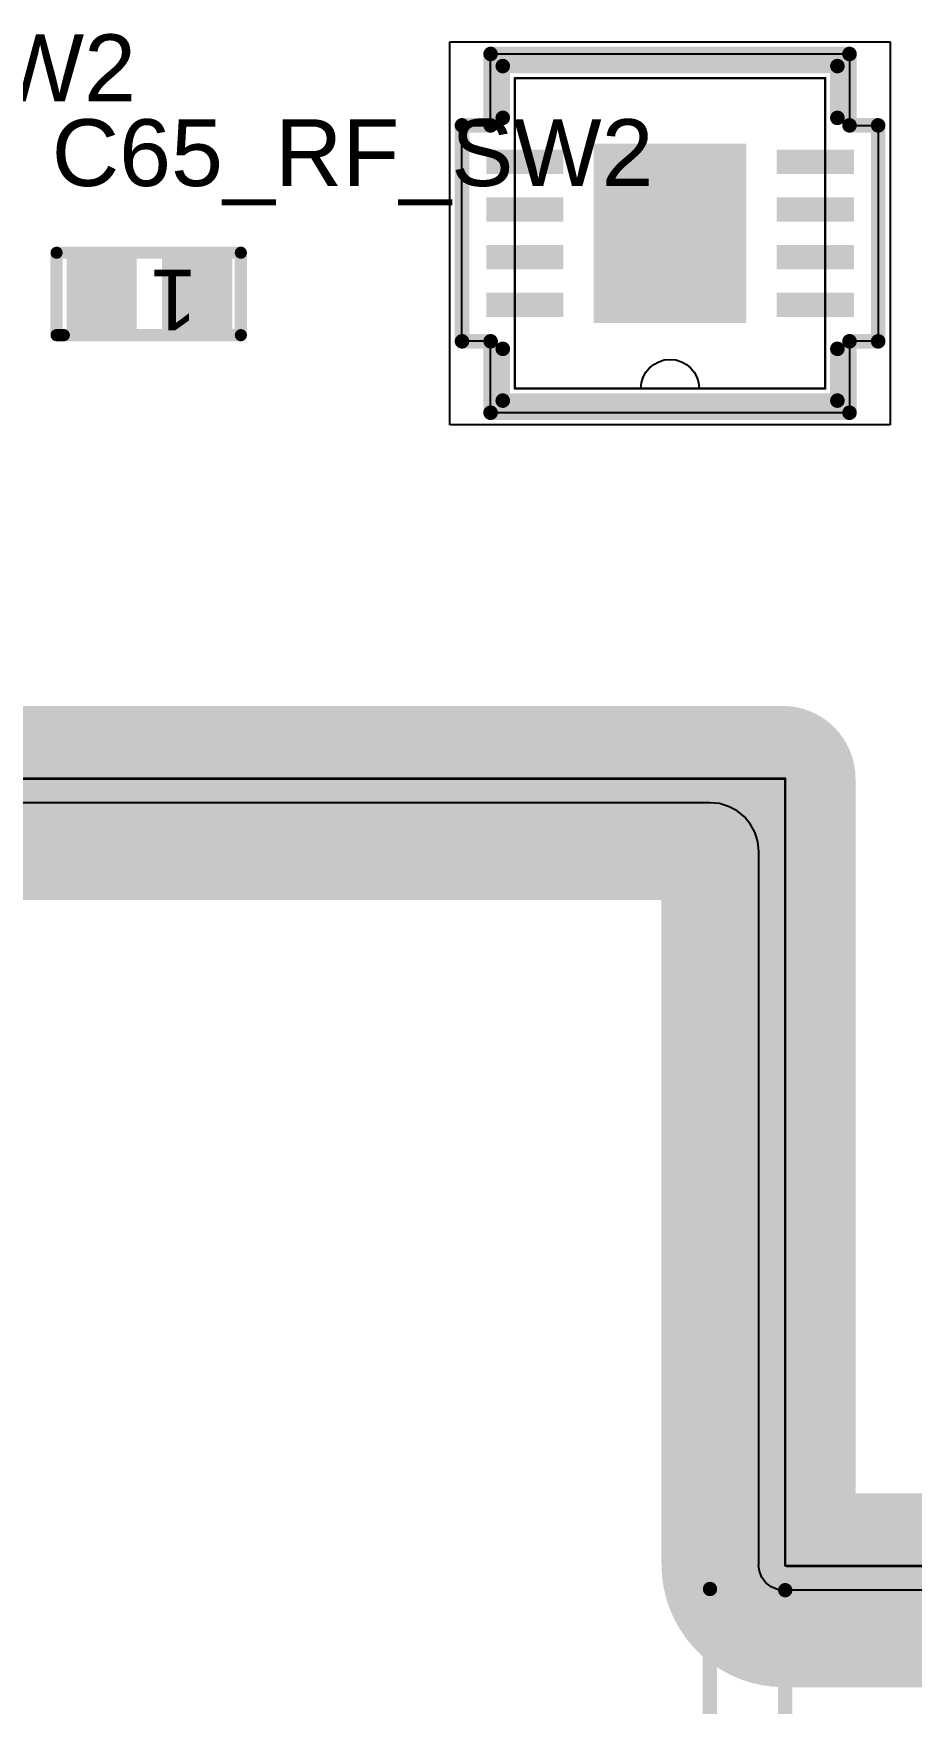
# Model space of a CAD drawing. Header units: inches. Extents: x -1.3 to 11.9, y -6.8 to 4.2.
# Drawn here: x 1.002 to 1.365, y -0.097 to 0.592 of the extents above; entities that cross this region are included whole.
import ezdxf

# ---------------------------------------------------------------- set-up
doc = ezdxf.new("R2010")
doc.units = ezdxf.units.IN
doc.header["$MEASUREMENT"] = 0
for name, color, linetype in [('02_GND1', 76, 'Continuous'), ('04_GND2', 16, 'Continuous'), ('06_GND3', 216, 'Continuous'), ('08_GND4', 136, 'Continuous'), ('09_PWR1', 136, 'Continuous'), ('10_PWR2', 136, 'Continuous'), ('11_GND5', 136, 'Continuous'), ('13_GND6', 136, 'Continuous'), ('15_GND7', 136, 'Continuous'), ('AB', 56, 'Continuous'), ('ASSY_DWG_INFO', 56, 'Continuous'), ('Board', 76, 'Continuous'), ('FAB', 56, 'Continuous'), ('FAB_DWG_INFO', 1, 'Continuous'), ('Keep-Out Layer', 6, 'Continuous'), ('Mechanical 13', 56, 'Continuous'), ('POT_INFO', 56, 'Continuous'), ('TOP', 1, 'Continuous'), ('Top Overlay', 2, 'Continuous'), ('Top Paste', 8, 'Continuous'), ('Top Solder', 216, 'Continuous')]:
    doc.layers.add(name, color=color, linetype=linetype)
doc.styles.add('Arial', font='', dxfattribs={"height": 0.2})
doc.styles.get('Arial').set_extended_font_data('Arial')

# ---------------------------------------------------------------- blocks, each defined once
blk = doc.blocks.new('C0402_179')
at = {"layer": 'TOP'}
for points in [[(-0.031, -0.0125), (-0.031, 0.0125), (-0.006, 0.0125), (-0.006, -0.0125)], [(0.0084, -0.0125), (0.0084, 0.0125), (0.0334, 0.0125), (0.0334, -0.0125)]]:
    blk.add_hatch(color=1, dxfattribs=at).paths.add_polyline_path(points)
at = {"layer": 'Top Paste'}
for points in [[(-0.031, -0.0125), (-0.031, 0.0125), (-0.006, 0.0125), (-0.006, -0.0125)], [(0.0084, -0.0125), (0.0084, 0.0125), (0.0334, 0.0125), (0.0334, -0.0125)]]:
    blk.add_hatch(color=8, dxfattribs=at).paths.add_polyline_path(points)
at = {"layer": 'Top Solder'}
for points in [[(-0.033, -0.0145), (-0.033, 0.0145), (-0.004, 0.0145), (-0.004, -0.0145)], [(0.0064, -0.0145), (0.0064, 0.0145), (0.0354, 0.0145), (0.0354, -0.0145)]]:
    blk.add_hatch(color=216, dxfattribs=at).paths.add_polyline_path(points)
at = {"layer": 'ASSY_DWG_INFO'}
for points in [[(-0.0365, 0.017, 0.005, 0.005, 0), (-0.0365, -0.017, 0.005, 0.005, 0)], [(0.0395, 0.017, 0.005, 0.005, 0), (-0.0365, 0.017, 0.005, 0.005, 0)], [(0.0395, 0.017, 0.005, 0.005, 0), (0.0395, -0.017, 0.005, 0.005, 0)], [(0.0395, -0.017, 0.005, 0.005, 0), (-0.0365, -0.017, 0.005, 0.005, 0)]]:
    blk.add_lwpolyline(points, format="xyseb", dxfattribs=at)
for points in [[(-0.03775, 0.017, 0.0025, 0.0025, 1), (-0.03525, 0.017, 0.0025, 0.0025, 1)], [(-0.03775, 0.017, 0.0025, 0.0025, 1), (-0.03525, 0.017, 0.0025, 0.0025, 1)], [(0.03825, 0.017, 0.0025, 0.0025, 1), (0.04075, 0.017, 0.0025, 0.0025, 1)], [(0.03825, 0.017, 0.0025, 0.0025, 1), (0.04075, 0.017, 0.0025, 0.0025, 1)], [(-0.03775, -0.017, 0.0025, 0.0025, 1), (-0.03525, -0.017, 0.0025, 0.0025, 1)], [(-0.03775, -0.017, 0.0025, 0.0025, 1), (-0.03525, -0.017, 0.0025, 0.0025, 1)], [(0.03825, -0.017, 0.0025, 0.0025, 1), (0.04075, -0.017, 0.0025, 0.0025, 1)], [(0.03825, -0.017, 0.0025, 0.0025, 1), (0.04075, -0.017, 0.0025, 0.0025, 1)]]:
    blk.add_lwpolyline(points, format="xyseb", close=True, dxfattribs=at)
at = {"layer": 'Top Overlay'}
for points in [[(0.0365, 0.017, 0.005, 0.005, 0), (-0.0365, 0.017, 0.005, 0.005, 0)], [(-0.0365, 0.017, 0.005, 0.005, 0), (-0.0365, -0.017, 0.005, 0.005, 0)], [(0.0395, 0.017, 0.005, 0.005, 0), (0.0365, 0.017, 0.005, 0.005, 0)], [(0.0395, 0.017, 0.005, 0.005, 0), (0.0395, -0.017, 0.005, 0.005, 0)], [(0.0395, -0.017, 0.005, 0.005, 0), (-0.0365, -0.017, 0.005, 0.005, 0)]]:
    blk.add_lwpolyline(points, format="xyseb", dxfattribs=at)
for points in [[(-0.03775, 0.017, 0.0025, 0.0025, 1), (-0.03525, 0.017, 0.0025, 0.0025, 1)], [(-0.03775, 0.017, 0.0025, 0.0025, 1), (-0.03525, 0.017, 0.0025, 0.0025, 1)], [(0.03525, 0.017, 0.0025, 0.0025, 1), (0.03775, 0.017, 0.0025, 0.0025, 1)], [(0.03525, 0.017, 0.0025, 0.0025, 1), (0.03775, 0.017, 0.0025, 0.0025, 1)], [(0.03825, 0.017, 0.0025, 0.0025, 1), (0.04075, 0.017, 0.0025, 0.0025, 1)], [(0.03825, 0.017, 0.0025, 0.0025, 1), (0.04075, 0.017, 0.0025, 0.0025, 1)], [(-0.03775, -0.017, 0.0025, 0.0025, 1), (-0.03525, -0.017, 0.0025, 0.0025, 1)], [(-0.03775, -0.017, 0.0025, 0.0025, 1), (-0.03525, -0.017, 0.0025, 0.0025, 1)], [(0.03825, -0.017, 0.0025, 0.0025, 1), (0.04075, -0.017, 0.0025, 0.0025, 1)], [(0.03825, -0.017, 0.0025, 0.0025, 1), (0.04075, -0.017, 0.0025, 0.0025, 1)]]:
    blk.add_lwpolyline(points, format="xyseb", close=True, dxfattribs=at)
at = {"layer": 'FAB', "style": 'Arial'}
blk.add_text('1', height=0.025, dxfattribs=at).set_placement((-0.0185, -0.01))
blk = doc.blocks.new('CP_8_2_ADI_317')
at = {"layer": 'TOP'}
for points in [[(-0.07581, 0.03454), (-0.044, 0.03454), (-0.044, 0.02451), (-0.07581, 0.02451)], [(-0.0315, 0.037), (0.0315, 0.037), (0.0315, -0.037), (-0.0315, -0.037)], [(0.044, 0.03454), (0.07581, 0.03454), (0.07581, 0.02451), (0.044, 0.02451)], [(-0.07581, 0.01486), (-0.044, 0.01486), (-0.044, 0.00483), (-0.07581, 0.00483)], [(0.044, 0.01486), (0.07581, 0.01486), (0.07581, 0.00483), (0.044, 0.00483)], [(-0.07581, -0.00483), (-0.044, -0.00483), (-0.044, -0.01486), (-0.07581, -0.01486)], [(0.044, -0.00483), (0.07581, -0.00483), (0.07581, -0.01486), (0.044, -0.01486)], [(-0.07581, -0.02451), (-0.044, -0.02451), (-0.044, -0.03454), (-0.07581, -0.03454)], [(0.044, -0.02451), (0.07581, -0.02451), (0.07581, -0.03454), (0.044, -0.03454)]]:
    blk.add_hatch(color=1, dxfattribs=at).paths.add_polyline_path(points)
at = {"layer": 'Top Paste'}
for points in [[(-0.07581, 0.03454), (-0.044, 0.03454), (-0.044, 0.02451), (-0.07581, 0.02451)], [(-0.0315, 0.037), (0.0315, 0.037), (0.0315, -0.037), (-0.0315, -0.037)], [(0.044, 0.03454), (0.07581, 0.03454), (0.07581, 0.02451), (0.044, 0.02451)], [(-0.07581, 0.01486), (-0.044, 0.01486), (-0.044, 0.00483), (-0.07581, 0.00483)], [(0.044, 0.01486), (0.07581, 0.01486), (0.07581, 0.00483), (0.044, 0.00483)], [(-0.07581, -0.00483), (-0.044, -0.00483), (-0.044, -0.01486), (-0.07581, -0.01486)], [(0.044, -0.00483), (0.07581, -0.00483), (0.07581, -0.01486), (0.044, -0.01486)], [(-0.07581, -0.02451), (-0.044, -0.02451), (-0.044, -0.03454), (-0.07581, -0.03454)], [(0.044, -0.02451), (0.07581, -0.02451), (0.07581, -0.03454), (0.044, -0.03454)]]:
    blk.add_hatch(color=8, dxfattribs=at).paths.add_polyline_path(points)
at = {"layer": 'Top Solder'}
for points in [[(-0.07581, 0.03454), (-0.044, 0.03454), (-0.044, 0.02451), (-0.07581, 0.02451)], [(-0.0315, 0.037), (0.0315, 0.037), (0.0315, -0.037), (-0.0315, -0.037)], [(0.044, 0.03454), (0.07581, 0.03454), (0.07581, 0.02451), (0.044, 0.02451)], [(-0.07581, 0.01486), (-0.044, 0.01486), (-0.044, 0.00483), (-0.07581, 0.00483)], [(0.044, 0.01486), (0.07581, 0.01486), (0.07581, 0.00483), (0.044, 0.00483)], [(-0.07581, -0.00483), (-0.044, -0.00483), (-0.044, -0.01486), (-0.07581, -0.01486)], [(0.044, -0.00483), (0.07581, -0.00483), (0.07581, -0.01486), (0.044, -0.01486)], [(-0.07581, -0.02451), (-0.044, -0.02451), (-0.044, -0.03454), (-0.07581, -0.03454)], [(0.044, -0.02451), (0.07581, -0.02451), (0.07581, -0.03454), (0.044, -0.03454)]]:
    blk.add_hatch(color=216, dxfattribs=at).paths.add_polyline_path(points)
at = {"layer": 'AB'}
for p, q in [((-0.09081, -0.079), (-0.09081, 0.079)), ((-0.09081, 0.079), (0.09081, 0.079)), ((0.09081, 0.079), (0.09081, -0.079)), ((0.09081, -0.079), (-0.09081, -0.079))]:
    blk.add_line(p, q, dxfattribs=at)
at = {"layer": 'Mechanical 13'}
for points, format in [([(0.064, 0.064, 0.001, 0.001, 0), (-0.064, 0.064, 0.001, 0.001, 0)], "xyseb"), ([(-0.064, 0.064, 0.001, 0.001, 0), (-0.064, -0.064, 0.001, 0.001, 0)], "xyseb"), ([(0.012, 0.064, -1), (-0.012, 0.064)], "xyb"), ([(0.064, 0.064, 0.001, 0.001, 0), (0.064, -0.064, 0.001, 0.001, 0)], "xyseb"), ([(0.064, -0.064, 0.001, 0.001, 0), (-0.064, -0.064, 0.001, 0.001, 0)], "xyseb")]:
    blk.add_lwpolyline(points, format=format, dxfattribs=at)
for points, format in [([(-0.06425, 0.064, 0.0005, 0.0005, 1), (-0.06375, 0.064, 0.0005, 0.0005, 1)], "xyseb"), ([(-0.06425, 0.064, 0.0005, 0.0005, 1), (-0.06375, 0.064, 0.0005, 0.0005, 1)], "xyseb"), ([(-0.012, 0.064, 1), (-0.012, 0.064, 1)], "xyb"), ([(0.012, 0.064, 1), (0.012, 0.064, 1)], "xyb"), ([(0.06375, 0.064, 0.0005, 0.0005, 1), (0.06425, 0.064, 0.0005, 0.0005, 1)], "xyseb"), ([(0.06375, 0.064, 0.0005, 0.0005, 1), (0.06425, 0.064, 0.0005, 0.0005, 1)], "xyseb"), ([(-0.06425, -0.064, 0.0005, 0.0005, 1), (-0.06375, -0.064, 0.0005, 0.0005, 1)], "xyseb"), ([(-0.06425, -0.064, 0.0005, 0.0005, 1), (-0.06375, -0.064, 0.0005, 0.0005, 1)], "xyseb"), ([(0.06375, -0.064, 0.0005, 0.0005, 1), (0.06425, -0.064, 0.0005, 0.0005, 1)], "xyseb"), ([(0.06375, -0.064, 0.0005, 0.0005, 1), (0.06425, -0.064, 0.0005, 0.0005, 1)], "xyseb")]:
    blk.add_lwpolyline(points, format=format, close=True, dxfattribs=at)
at = {"layer": 'POT_INFO'}
for p, q in [((-0.074, 0.04454), (-0.074, 0.074)), ((-0.074, 0.074), (0.074, 0.074)), ((0.074, 0.074), (0.074, 0.04454)), ((-0.08581, -0.04454), (-0.08581, 0.04454)), ((-0.08581, 0.04454), (-0.074, 0.04454)), ((0.074, 0.04454), (0.08581, 0.04454)), ((0.08581, 0.04454), (0.08581, -0.04454)), ((-0.074, -0.04454), (-0.08581, -0.04454)), ((-0.074, -0.074), (-0.074, -0.04454)), ((0.08581, -0.04454), (0.074, -0.04454)), ((0.074, -0.04454), (0.074, -0.074)), ((0.074, -0.074), (-0.074, -0.074))]:
    blk.add_line(p, q, dxfattribs=at)
for points in [[(-0.074, 0.074, 0.006, 0.006, 0), (-0.074, 0.04454, 0.006, 0.006, 0)], [(0.074, 0.074, 0.006, 0.006, 0), (-0.074, 0.074, 0.006, 0.006, 0)], [(0.074, 0.074, 0.006, 0.006, 0), (0.074, 0.04454, 0.006, 0.006, 0)], [(-0.08581, 0.04454, 0.006, 0.006, 0), (-0.08581, -0.04454, 0.006, 0.006, 0)], [(-0.074, 0.04454, 0.006, 0.006, 0), (-0.08581, 0.04454, 0.006, 0.006, 0)], [(0.08581, 0.04454, 0.006, 0.006, 0), (0.074, 0.04454, 0.006, 0.006, 0)], [(0.08581, 0.04454, 0.006, 0.006, 0), (0.08581, -0.04454, 0.006, 0.006, 0)], [(-0.074, -0.04454, 0.006, 0.006, 0), (-0.08581, -0.04454, 0.006, 0.006, 0)], [(-0.074, -0.04454, 0.006, 0.006, 0), (-0.074, -0.074, 0.006, 0.006, 0)], [(0.08581, -0.04454, 0.006, 0.006, 0), (0.074, -0.04454, 0.006, 0.006, 0)], [(0.074, -0.04454, 0.006, 0.006, 0), (0.074, -0.074, 0.006, 0.006, 0)], [(0.074, -0.074, 0.006, 0.006, 0), (-0.074, -0.074, 0.006, 0.006, 0)]]:
    blk.add_lwpolyline(points, format="xyseb", dxfattribs=at)
for points in [[(-0.0755, 0.074, 0.003, 0.003, 1), (-0.0725, 0.074, 0.003, 0.003, 1)], [(-0.0755, 0.074, 0.003, 0.003, 1), (-0.0725, 0.074, 0.003, 0.003, 1)], [(0.0725, 0.074, 0.003, 0.003, 1), (0.0755, 0.074, 0.003, 0.003, 1)], [(0.0725, 0.074, 0.003, 0.003, 1), (0.0755, 0.074, 0.003, 0.003, 1)], [(-0.08731, 0.04454, 0.003, 0.003, 1), (-0.08431, 0.04454, 0.003, 0.003, 1)], [(-0.08731, 0.04454, 0.003, 0.003, 1), (-0.08431, 0.04454, 0.003, 0.003, 1)], [(-0.0755, 0.04454, 0.003, 0.003, 1), (-0.0725, 0.04454, 0.003, 0.003, 1)], [(-0.0755, 0.04454, 0.003, 0.003, 1), (-0.0725, 0.04454, 0.003, 0.003, 1)], [(0.0725, 0.04454, 0.003, 0.003, 1), (0.0755, 0.04454, 0.003, 0.003, 1)], [(0.0725, 0.04454, 0.003, 0.003, 1), (0.0755, 0.04454, 0.003, 0.003, 1)], [(0.08431, 0.04454, 0.003, 0.003, 1), (0.08731, 0.04454, 0.003, 0.003, 1)], [(0.08431, 0.04454, 0.003, 0.003, 1), (0.08731, 0.04454, 0.003, 0.003, 1)], [(-0.08731, -0.04454, 0.003, 0.003, 1), (-0.08431, -0.04454, 0.003, 0.003, 1)], [(-0.08731, -0.04454, 0.003, 0.003, 1), (-0.08431, -0.04454, 0.003, 0.003, 1)], [(-0.0755, -0.04454, 0.003, 0.003, 1), (-0.0725, -0.04454, 0.003, 0.003, 1)], [(-0.0755, -0.04454, 0.003, 0.003, 1), (-0.0725, -0.04454, 0.003, 0.003, 1)], [(0.0725, -0.04454, 0.003, 0.003, 1), (0.0755, -0.04454, 0.003, 0.003, 1)], [(0.0725, -0.04454, 0.003, 0.003, 1), (0.0755, -0.04454, 0.003, 0.003, 1)], [(0.08431, -0.04454, 0.003, 0.003, 1), (0.08731, -0.04454, 0.003, 0.003, 1)], [(0.08431, -0.04454, 0.003, 0.003, 1), (0.08731, -0.04454, 0.003, 0.003, 1)], [(-0.0755, -0.074, 0.003, 0.003, 1), (-0.0725, -0.074, 0.003, 0.003, 1)], [(-0.0755, -0.074, 0.003, 0.003, 1), (-0.0725, -0.074, 0.003, 0.003, 1)], [(0.0725, -0.074, 0.003, 0.003, 1), (0.0755, -0.074, 0.003, 0.003, 1)], [(0.0725, -0.074, 0.003, 0.003, 1), (0.0755, -0.074, 0.003, 0.003, 1)]]:
    blk.add_lwpolyline(points, format="xyseb", close=True, dxfattribs=at)
at = {"layer": 'Top Overlay'}
for points in [[(0.069, 0.069, 0.006, 0.006, 0), (-0.069, 0.069, 0.006, 0.006, 0)], [(-0.069, 0.069, 0.006, 0.006, 0), (-0.069, 0.04764, 0.006, 0.006, 0)], [(0.069, 0.069, 0.006, 0.006, 0), (0.069, 0.04764, 0.006, 0.006, 0)], [(-0.069, -0.04764, 0.006, 0.006, 0), (-0.069, -0.069, 0.006, 0.006, 0)], [(0.069, -0.04764, 0.006, 0.006, 0), (0.069, -0.069, 0.006, 0.006, 0)], [(0.069, -0.069, 0.006, 0.006, 0), (-0.069, -0.069, 0.006, 0.006, 0)]]:
    blk.add_lwpolyline(points, format="xyseb", dxfattribs=at)
for points in [[(-0.0705, 0.069, 0.003, 0.003, 1), (-0.0675, 0.069, 0.003, 0.003, 1)], [(-0.0705, 0.069, 0.003, 0.003, 1), (-0.0675, 0.069, 0.003, 0.003, 1)], [(0.0675, 0.069, 0.003, 0.003, 1), (0.0705, 0.069, 0.003, 0.003, 1)], [(0.0675, 0.069, 0.003, 0.003, 1), (0.0705, 0.069, 0.003, 0.003, 1)], [(-0.0705, 0.04764, 0.003, 0.003, 1), (-0.0675, 0.04764, 0.003, 0.003, 1)], [(0.0675, 0.04764, 0.003, 0.003, 1), (0.0705, 0.04764, 0.003, 0.003, 1)], [(-0.0705, -0.04764, 0.003, 0.003, 1), (-0.0675, -0.04764, 0.003, 0.003, 1)], [(0.0675, -0.04764, 0.003, 0.003, 1), (0.0705, -0.04764, 0.003, 0.003, 1)], [(-0.0705, -0.069, 0.003, 0.003, 1), (-0.0675, -0.069, 0.003, 0.003, 1)], [(-0.0705, -0.069, 0.003, 0.003, 1), (-0.0675, -0.069, 0.003, 0.003, 1)], [(0.0675, -0.069, 0.003, 0.003, 1), (0.0705, -0.069, 0.003, 0.003, 1)], [(0.0675, -0.069, 0.003, 0.003, 1), (0.0705, -0.069, 0.003, 0.003, 1)]]:
    blk.add_lwpolyline(points, format="xyseb", close=True, dxfattribs=at)

msp = doc.modelspace()

# ---------------------------------------------------------------- linework, layer by layer
at = {"layer": '02_GND1'}
for p, q in [((1.28146, 0.27512), (0.62476, 0.27512)), ((1.28538, 0.27474), (1.28146, 0.27512)), ((1.28915, 0.27359), (1.28538, 0.27474)), ((1.29263, 0.27173), (1.28915, 0.27359)), ((1.29567, 0.26924), (1.29263, 0.27173)), ((1.29817, 0.26619), (1.29567, 0.26924)), ((1.30003, 0.26272), (1.29817, 0.26619)), ((1.30117, 0.25895), (1.30003, 0.26272)), ((1.30156, 0.25502), (1.30117, 0.25895)), ((1.30156, -0.03925), (1.30156, 0.25502)), ((1.30152, -0.03963), (1.30156, -0.03925)), ((1.30183, -0.04197), (1.30152, -0.03963)), ((1.30288, -0.04451), (1.30183, -0.04197)), ((1.30455, -0.04669), (1.30288, -0.04451)), ((1.30673, -0.04836), (1.30455, -0.04669)), ((1.30927, -0.04941), (1.30673, -0.04836)), ((1.31162, -0.04972), (1.30927, -0.04941)), ((1.31199, -0.04968), (1.31162, -0.04972)), ((1.62695, -0.04968), (1.31199, -0.04968))]:
    msp.add_line(p, q, dxfattribs=at)
for points in [[(0.62476, 0.25502, 0.04, 0.04, 0), (1.28146, 0.25502, 0.04, 0.04, 0)], [(1.28146, -0.03925, 0.04, 0.04, 0), (1.28146, 0.25502, 0.04, 0.04, 0)], [(1.31199, -0.06978, 0.04, 0.04, -0.414214), (1.28146, -0.03925, 0.04, 0.04, 0)], [(1.31199, -0.06978, 0.04, 0.04, 0), (1.62695, -0.06978, 0.04, 0.04, 0)]]:
    msp.add_lwpolyline(points, format="xyseb", dxfattribs=at)
for points in [[(1.27146, 0.25502, 0.02, 0.02, 1), (1.29146, 0.25502, 0.02, 0.02, 1)], [(1.27146, 0.25502, 0.02, 0.02, 1), (1.29146, 0.25502, 0.02, 0.02, 1)], [(1.27146, -0.03925, 0.02, 0.02, 1), (1.29146, -0.03925, 0.02, 0.02, 1)], [(1.27146, -0.03925, 0.02, 0.02, 1), (1.29146, -0.03925, 0.02, 0.02, 1)], [(1.30199, -0.06978, 0.02, 0.02, 1), (1.32199, -0.06978, 0.02, 0.02, 1)], [(1.30199, -0.06978, 0.02, 0.02, 1), (1.32199, -0.06978, 0.02, 0.02, 1)]]:
    msp.add_lwpolyline(points, format="xyseb", close=True, dxfattribs=at)
at = {"layer": '04_GND2'}
for p, q in [((1.28146, 0.27512), (0.62476, 0.27512)), ((1.28538, 0.27474), (1.28146, 0.27512)), ((1.28915, 0.27359), (1.28538, 0.27474)), ((1.29263, 0.27173), (1.28915, 0.27359)), ((1.29567, 0.26924), (1.29263, 0.27173)), ((1.29817, 0.26619), (1.29567, 0.26924)), ((1.30003, 0.26272), (1.29817, 0.26619)), ((1.30117, 0.25895), (1.30003, 0.26272)), ((1.30156, 0.25502), (1.30117, 0.25895)), ((1.30156, -0.03925), (1.30156, 0.25502)), ((1.30152, -0.03963), (1.30156, -0.03925)), ((1.30183, -0.04197), (1.30152, -0.03963)), ((1.30288, -0.04451), (1.30183, -0.04197)), ((1.30455, -0.04669), (1.30288, -0.04451)), ((1.30673, -0.04836), (1.30455, -0.04669)), ((1.30927, -0.04941), (1.30673, -0.04836)), ((1.31162, -0.04972), (1.30927, -0.04941)), ((1.31199, -0.04968), (1.31162, -0.04972)), ((1.62695, -0.04968), (1.31199, -0.04968))]:
    msp.add_line(p, q, dxfattribs=at)
for points in [[(0.62476, 0.25502, 0.04, 0.04, 0), (1.28146, 0.25502, 0.04, 0.04, 0)], [(1.28146, -0.03925, 0.04, 0.04, 0), (1.28146, 0.25502, 0.04, 0.04, 0)], [(1.31199, -0.06978, 0.04, 0.04, -0.414214), (1.28146, -0.03925, 0.04, 0.04, 0)], [(1.31199, -0.06978, 0.04, 0.04, 0), (1.62695, -0.06978, 0.04, 0.04, 0)]]:
    msp.add_lwpolyline(points, format="xyseb", dxfattribs=at)
for points in [[(1.27146, 0.25502, 0.02, 0.02, 1), (1.29146, 0.25502, 0.02, 0.02, 1)], [(1.27146, 0.25502, 0.02, 0.02, 1), (1.29146, 0.25502, 0.02, 0.02, 1)], [(1.27146, -0.03925, 0.02, 0.02, 1), (1.29146, -0.03925, 0.02, 0.02, 1)], [(1.27146, -0.03925, 0.02, 0.02, 1), (1.29146, -0.03925, 0.02, 0.02, 1)], [(1.30199, -0.06978, 0.02, 0.02, 1), (1.32199, -0.06978, 0.02, 0.02, 1)], [(1.30199, -0.06978, 0.02, 0.02, 1), (1.32199, -0.06978, 0.02, 0.02, 1)]]:
    msp.add_lwpolyline(points, format="xyseb", close=True, dxfattribs=at)
at = {"layer": '06_GND3'}
for p, q in [((1.28146, 0.27512), (0.62476, 0.27512)), ((1.28538, 0.27474), (1.28146, 0.27512)), ((1.28915, 0.27359), (1.28538, 0.27474)), ((1.29263, 0.27173), (1.28915, 0.27359)), ((1.29567, 0.26924), (1.29263, 0.27173)), ((1.29817, 0.26619), (1.29567, 0.26924)), ((1.30003, 0.26272), (1.29817, 0.26619)), ((1.30117, 0.25895), (1.30003, 0.26272)), ((1.30156, 0.25502), (1.30117, 0.25895)), ((1.30156, -0.03925), (1.30156, 0.25502)), ((1.30152, -0.03963), (1.30156, -0.03925)), ((1.30183, -0.04197), (1.30152, -0.03963)), ((1.30288, -0.04451), (1.30183, -0.04197)), ((1.30455, -0.04669), (1.30288, -0.04451)), ((1.30673, -0.04836), (1.30455, -0.04669)), ((1.30927, -0.04941), (1.30673, -0.04836)), ((1.31162, -0.04972), (1.30927, -0.04941)), ((1.31199, -0.04968), (1.31162, -0.04972)), ((1.62695, -0.04968), (1.31199, -0.04968))]:
    msp.add_line(p, q, dxfattribs=at)
for points in [[(0.62476, 0.25502, 0.04, 0.04, 0), (1.28146, 0.25502, 0.04, 0.04, 0)], [(1.28146, -0.03925, 0.04, 0.04, 0), (1.28146, 0.25502, 0.04, 0.04, 0)], [(1.31199, -0.06978, 0.04, 0.04, -0.414214), (1.28146, -0.03925, 0.04, 0.04, 0)], [(1.31199, -0.06978, 0.04, 0.04, 0), (1.62695, -0.06978, 0.04, 0.04, 0)]]:
    msp.add_lwpolyline(points, format="xyseb", dxfattribs=at)
for points in [[(1.27146, 0.25502, 0.02, 0.02, 1), (1.29146, 0.25502, 0.02, 0.02, 1)], [(1.27146, 0.25502, 0.02, 0.02, 1), (1.29146, 0.25502, 0.02, 0.02, 1)], [(1.27146, -0.03925, 0.02, 0.02, 1), (1.29146, -0.03925, 0.02, 0.02, 1)], [(1.27146, -0.03925, 0.02, 0.02, 1), (1.29146, -0.03925, 0.02, 0.02, 1)], [(1.30199, -0.06978, 0.02, 0.02, 1), (1.32199, -0.06978, 0.02, 0.02, 1)], [(1.30199, -0.06978, 0.02, 0.02, 1), (1.32199, -0.06978, 0.02, 0.02, 1)]]:
    msp.add_lwpolyline(points, format="xyseb", close=True, dxfattribs=at)
at = {"layer": '08_GND4'}
for p, q in [((1.28146, 0.27512), (0.62476, 0.27512)), ((1.28538, 0.27474), (1.28146, 0.27512)), ((1.28915, 0.27359), (1.28538, 0.27474)), ((1.29263, 0.27173), (1.28915, 0.27359)), ((1.29567, 0.26924), (1.29263, 0.27173)), ((1.29817, 0.26619), (1.29567, 0.26924)), ((1.30003, 0.26272), (1.29817, 0.26619)), ((1.30117, 0.25895), (1.30003, 0.26272)), ((1.30156, 0.25502), (1.30117, 0.25895)), ((1.30156, -0.03925), (1.30156, 0.25502)), ((1.30152, -0.03963), (1.30156, -0.03925)), ((1.30183, -0.04197), (1.30152, -0.03963)), ((1.30288, -0.04451), (1.30183, -0.04197)), ((1.30455, -0.04669), (1.30288, -0.04451)), ((1.30673, -0.04836), (1.30455, -0.04669)), ((1.30927, -0.04941), (1.30673, -0.04836)), ((1.31162, -0.04972), (1.30927, -0.04941)), ((1.31199, -0.04968), (1.31162, -0.04972)), ((1.62695, -0.04968), (1.31199, -0.04968))]:
    msp.add_line(p, q, dxfattribs=at)
for points in [[(0.62476, 0.25502, 0.04, 0.04, 0), (1.28146, 0.25502, 0.04, 0.04, 0)], [(1.28146, -0.03925, 0.04, 0.04, 0), (1.28146, 0.25502, 0.04, 0.04, 0)], [(1.31199, -0.06978, 0.04, 0.04, -0.414214), (1.28146, -0.03925, 0.04, 0.04, 0)], [(1.31199, -0.06978, 0.04, 0.04, 0), (1.62695, -0.06978, 0.04, 0.04, 0)]]:
    msp.add_lwpolyline(points, format="xyseb", dxfattribs=at)
for points in [[(1.27146, 0.25502, 0.02, 0.02, 1), (1.29146, 0.25502, 0.02, 0.02, 1)], [(1.27146, 0.25502, 0.02, 0.02, 1), (1.29146, 0.25502, 0.02, 0.02, 1)], [(1.27146, -0.03925, 0.02, 0.02, 1), (1.29146, -0.03925, 0.02, 0.02, 1)], [(1.27146, -0.03925, 0.02, 0.02, 1), (1.29146, -0.03925, 0.02, 0.02, 1)], [(1.30199, -0.06978, 0.02, 0.02, 1), (1.32199, -0.06978, 0.02, 0.02, 1)], [(1.30199, -0.06978, 0.02, 0.02, 1), (1.32199, -0.06978, 0.02, 0.02, 1)]]:
    msp.add_lwpolyline(points, format="xyseb", close=True, dxfattribs=at)
at = {"layer": '09_PWR1'}
for p, q in [((1.28146, 0.27512), (0.62476, 0.27512)), ((1.28538, 0.27474), (1.28146, 0.27512)), ((1.28915, 0.27359), (1.28538, 0.27474)), ((1.29263, 0.27173), (1.28915, 0.27359)), ((1.29567, 0.26924), (1.29263, 0.27173)), ((1.29817, 0.26619), (1.29567, 0.26924)), ((1.30003, 0.26272), (1.29817, 0.26619)), ((1.30117, 0.25895), (1.30003, 0.26272)), ((1.30156, 0.25502), (1.30117, 0.25895)), ((1.30156, -0.03925), (1.30156, 0.25502)), ((1.30152, -0.03963), (1.30156, -0.03925)), ((1.30183, -0.04197), (1.30152, -0.03963)), ((1.30288, -0.04451), (1.30183, -0.04197)), ((1.30455, -0.04669), (1.30288, -0.04451)), ((1.30673, -0.04836), (1.30455, -0.04669)), ((1.30927, -0.04941), (1.30673, -0.04836)), ((1.31162, -0.04972), (1.30927, -0.04941)), ((1.31199, -0.04968), (1.31162, -0.04972)), ((1.62695, -0.04968), (1.31199, -0.04968))]:
    msp.add_line(p, q, dxfattribs=at)
for points in [[(0.62476, 0.25502, 0.04, 0.04, 0), (1.28146, 0.25502, 0.04, 0.04, 0)], [(1.28146, -0.03925, 0.04, 0.04, 0), (1.28146, 0.25502, 0.04, 0.04, 0)], [(1.31199, -0.06978, 0.04, 0.04, -0.414214), (1.28146, -0.03925, 0.04, 0.04, 0)], [(1.31199, -0.06978, 0.04, 0.04, 0), (1.62695, -0.06978, 0.04, 0.04, 0)]]:
    msp.add_lwpolyline(points, format="xyseb", dxfattribs=at)
for points in [[(1.27146, 0.25502, 0.02, 0.02, 1), (1.29146, 0.25502, 0.02, 0.02, 1)], [(1.27146, 0.25502, 0.02, 0.02, 1), (1.29146, 0.25502, 0.02, 0.02, 1)], [(1.27146, -0.03925, 0.02, 0.02, 1), (1.29146, -0.03925, 0.02, 0.02, 1)], [(1.27146, -0.03925, 0.02, 0.02, 1), (1.29146, -0.03925, 0.02, 0.02, 1)], [(1.30199, -0.06978, 0.02, 0.02, 1), (1.32199, -0.06978, 0.02, 0.02, 1)], [(1.30199, -0.06978, 0.02, 0.02, 1), (1.32199, -0.06978, 0.02, 0.02, 1)]]:
    msp.add_lwpolyline(points, format="xyseb", close=True, dxfattribs=at)
at = {"layer": '10_PWR2'}
for p, q in [((1.28146, 0.27512), (0.62476, 0.27512)), ((1.28538, 0.27474), (1.28146, 0.27512)), ((1.28915, 0.27359), (1.28538, 0.27474)), ((1.29263, 0.27173), (1.28915, 0.27359)), ((1.29567, 0.26924), (1.29263, 0.27173)), ((1.29817, 0.26619), (1.29567, 0.26924)), ((1.30003, 0.26272), (1.29817, 0.26619)), ((1.30117, 0.25895), (1.30003, 0.26272)), ((1.30156, 0.25502), (1.30117, 0.25895)), ((1.30156, -0.03925), (1.30156, 0.25502)), ((1.30152, -0.03963), (1.30156, -0.03925)), ((1.30183, -0.04197), (1.30152, -0.03963)), ((1.30288, -0.04451), (1.30183, -0.04197)), ((1.30455, -0.04669), (1.30288, -0.04451)), ((1.30673, -0.04836), (1.30455, -0.04669)), ((1.30927, -0.04941), (1.30673, -0.04836)), ((1.31162, -0.04972), (1.30927, -0.04941)), ((1.31199, -0.04968), (1.31162, -0.04972)), ((1.62695, -0.04968), (1.31199, -0.04968))]:
    msp.add_line(p, q, dxfattribs=at)
for points in [[(0.62476, 0.25502, 0.04, 0.04, 0), (1.28146, 0.25502, 0.04, 0.04, 0)], [(1.28146, -0.03925, 0.04, 0.04, 0), (1.28146, 0.25502, 0.04, 0.04, 0)], [(1.31199, -0.06978, 0.04, 0.04, -0.414214), (1.28146, -0.03925, 0.04, 0.04, 0)], [(1.31199, -0.06978, 0.04, 0.04, 0), (1.62695, -0.06978, 0.04, 0.04, 0)]]:
    msp.add_lwpolyline(points, format="xyseb", dxfattribs=at)
for points in [[(1.27146, 0.25502, 0.02, 0.02, 1), (1.29146, 0.25502, 0.02, 0.02, 1)], [(1.27146, 0.25502, 0.02, 0.02, 1), (1.29146, 0.25502, 0.02, 0.02, 1)], [(1.27146, -0.03925, 0.02, 0.02, 1), (1.29146, -0.03925, 0.02, 0.02, 1)], [(1.27146, -0.03925, 0.02, 0.02, 1), (1.29146, -0.03925, 0.02, 0.02, 1)], [(1.30199, -0.06978, 0.02, 0.02, 1), (1.32199, -0.06978, 0.02, 0.02, 1)], [(1.30199, -0.06978, 0.02, 0.02, 1), (1.32199, -0.06978, 0.02, 0.02, 1)]]:
    msp.add_lwpolyline(points, format="xyseb", close=True, dxfattribs=at)
at = {"layer": '11_GND5'}
for p, q in [((1.28146, 0.27512), (0.62476, 0.27512)), ((1.28538, 0.27474), (1.28146, 0.27512)), ((1.28915, 0.27359), (1.28538, 0.27474)), ((1.29263, 0.27173), (1.28915, 0.27359)), ((1.29567, 0.26924), (1.29263, 0.27173)), ((1.29817, 0.26619), (1.29567, 0.26924)), ((1.30003, 0.26272), (1.29817, 0.26619)), ((1.30117, 0.25895), (1.30003, 0.26272)), ((1.30156, 0.25502), (1.30117, 0.25895)), ((1.30156, -0.03925), (1.30156, 0.25502)), ((1.30152, -0.03963), (1.30156, -0.03925)), ((1.30183, -0.04197), (1.30152, -0.03963)), ((1.30288, -0.04451), (1.30183, -0.04197)), ((1.30455, -0.04669), (1.30288, -0.04451)), ((1.30673, -0.04836), (1.30455, -0.04669)), ((1.30927, -0.04941), (1.30673, -0.04836)), ((1.31162, -0.04972), (1.30927, -0.04941)), ((1.31199, -0.04968), (1.31162, -0.04972)), ((1.62695, -0.04968), (1.31199, -0.04968))]:
    msp.add_line(p, q, dxfattribs=at)
for points in [[(0.62476, 0.25502, 0.04, 0.04, 0), (1.28146, 0.25502, 0.04, 0.04, 0)], [(1.28146, -0.03925, 0.04, 0.04, 0), (1.28146, 0.25502, 0.04, 0.04, 0)], [(1.31199, -0.06978, 0.04, 0.04, -0.414214), (1.28146, -0.03925, 0.04, 0.04, 0)], [(1.31199, -0.06978, 0.04, 0.04, 0), (1.62695, -0.06978, 0.04, 0.04, 0)]]:
    msp.add_lwpolyline(points, format="xyseb", dxfattribs=at)
for points in [[(1.27146, 0.25502, 0.02, 0.02, 1), (1.29146, 0.25502, 0.02, 0.02, 1)], [(1.27146, 0.25502, 0.02, 0.02, 1), (1.29146, 0.25502, 0.02, 0.02, 1)], [(1.27146, -0.03925, 0.02, 0.02, 1), (1.29146, -0.03925, 0.02, 0.02, 1)], [(1.27146, -0.03925, 0.02, 0.02, 1), (1.29146, -0.03925, 0.02, 0.02, 1)], [(1.30199, -0.06978, 0.02, 0.02, 1), (1.32199, -0.06978, 0.02, 0.02, 1)], [(1.30199, -0.06978, 0.02, 0.02, 1), (1.32199, -0.06978, 0.02, 0.02, 1)]]:
    msp.add_lwpolyline(points, format="xyseb", close=True, dxfattribs=at)
at = {"layer": '13_GND6'}
for p, q in [((1.28146, 0.27512), (0.62476, 0.27512)), ((1.28538, 0.27474), (1.28146, 0.27512)), ((1.28915, 0.27359), (1.28538, 0.27474)), ((1.29263, 0.27173), (1.28915, 0.27359)), ((1.29567, 0.26924), (1.29263, 0.27173)), ((1.29817, 0.26619), (1.29567, 0.26924)), ((1.30003, 0.26272), (1.29817, 0.26619)), ((1.30117, 0.25895), (1.30003, 0.26272)), ((1.30156, 0.25502), (1.30117, 0.25895)), ((1.30156, -0.03925), (1.30156, 0.25502)), ((1.30152, -0.03963), (1.30156, -0.03925)), ((1.30183, -0.04197), (1.30152, -0.03963)), ((1.30288, -0.04451), (1.30183, -0.04197)), ((1.30455, -0.04669), (1.30288, -0.04451)), ((1.30673, -0.04836), (1.30455, -0.04669)), ((1.30927, -0.04941), (1.30673, -0.04836)), ((1.31162, -0.04972), (1.30927, -0.04941)), ((1.31199, -0.04968), (1.31162, -0.04972)), ((1.62695, -0.04968), (1.31199, -0.04968))]:
    msp.add_line(p, q, dxfattribs=at)
for points in [[(0.62476, 0.25502, 0.04, 0.04, 0), (1.28146, 0.25502, 0.04, 0.04, 0)], [(1.28146, -0.03925, 0.04, 0.04, 0), (1.28146, 0.25502, 0.04, 0.04, 0)], [(1.31199, -0.06978, 0.04, 0.04, -0.414214), (1.28146, -0.03925, 0.04, 0.04, 0)], [(1.31199, -0.06978, 0.04, 0.04, 0), (1.62695, -0.06978, 0.04, 0.04, 0)]]:
    msp.add_lwpolyline(points, format="xyseb", dxfattribs=at)
for points in [[(1.27146, 0.25502, 0.02, 0.02, 1), (1.29146, 0.25502, 0.02, 0.02, 1)], [(1.27146, 0.25502, 0.02, 0.02, 1), (1.29146, 0.25502, 0.02, 0.02, 1)], [(1.27146, -0.03925, 0.02, 0.02, 1), (1.29146, -0.03925, 0.02, 0.02, 1)], [(1.27146, -0.03925, 0.02, 0.02, 1), (1.29146, -0.03925, 0.02, 0.02, 1)], [(1.30199, -0.06978, 0.02, 0.02, 1), (1.32199, -0.06978, 0.02, 0.02, 1)], [(1.30199, -0.06978, 0.02, 0.02, 1), (1.32199, -0.06978, 0.02, 0.02, 1)]]:
    msp.add_lwpolyline(points, format="xyseb", close=True, dxfattribs=at)
at = {"layer": '15_GND7'}
for p, q in [((1.28146, 0.27512), (0.62476, 0.27512)), ((1.28538, 0.27474), (1.28146, 0.27512)), ((1.28915, 0.27359), (1.28538, 0.27474)), ((1.29263, 0.27173), (1.28915, 0.27359)), ((1.29567, 0.26924), (1.29263, 0.27173)), ((1.29817, 0.26619), (1.29567, 0.26924)), ((1.30003, 0.26272), (1.29817, 0.26619)), ((1.30117, 0.25895), (1.30003, 0.26272)), ((1.30156, 0.25502), (1.30117, 0.25895)), ((1.30156, -0.03925), (1.30156, 0.25502)), ((1.30152, -0.03963), (1.30156, -0.03925)), ((1.30183, -0.04197), (1.30152, -0.03963)), ((1.30288, -0.04451), (1.30183, -0.04197)), ((1.30455, -0.04669), (1.30288, -0.04451)), ((1.30673, -0.04836), (1.30455, -0.04669)), ((1.30927, -0.04941), (1.30673, -0.04836)), ((1.31162, -0.04972), (1.30927, -0.04941)), ((1.31199, -0.04968), (1.31162, -0.04972)), ((1.62695, -0.04968), (1.31199, -0.04968))]:
    msp.add_line(p, q, dxfattribs=at)
for points in [[(0.62476, 0.25502, 0.04, 0.04, 0), (1.28146, 0.25502, 0.04, 0.04, 0)], [(1.28146, -0.03925, 0.04, 0.04, 0), (1.28146, 0.25502, 0.04, 0.04, 0)], [(1.31199, -0.06978, 0.04, 0.04, -0.414214), (1.28146, -0.03925, 0.04, 0.04, 0)], [(1.31199, -0.06978, 0.04, 0.04, 0), (1.62695, -0.06978, 0.04, 0.04, 0)]]:
    msp.add_lwpolyline(points, format="xyseb", dxfattribs=at)
for points in [[(1.27146, 0.25502, 0.02, 0.02, 1), (1.29146, 0.25502, 0.02, 0.02, 1)], [(1.27146, 0.25502, 0.02, 0.02, 1), (1.29146, 0.25502, 0.02, 0.02, 1)], [(1.27146, -0.03925, 0.02, 0.02, 1), (1.29146, -0.03925, 0.02, 0.02, 1)], [(1.27146, -0.03925, 0.02, 0.02, 1), (1.29146, -0.03925, 0.02, 0.02, 1)], [(1.30199, -0.06978, 0.02, 0.02, 1), (1.32199, -0.06978, 0.02, 0.02, 1)], [(1.30199, -0.06978, 0.02, 0.02, 1), (1.32199, -0.06978, 0.02, 0.02, 1)]]:
    msp.add_lwpolyline(points, format="xyseb", close=True, dxfattribs=at)
at = {"layer": 'Board'}
for points in [[(0.62576, 0.28504, 0.001, 0.001, 0), (1.31248, 0.28504, 0.001, 0.001, 0)], [(1.31248, -0.03925, 0.001, 0.001, 0), (1.31248, 0.28504, 0.001, 0.001, 0)], [(1.31299, -0.03976, 0.001, 0.001, -0.414214), (1.31248, -0.03925, 0.001, 0.001, 0)], [(1.31299, -0.03976, 0.001, 0.001, 0), (1.62795, -0.03976, 0.001, 0.001, 0)]]:
    msp.add_lwpolyline(points, format="xyseb", dxfattribs=at)
for points in [[(1.31223, 0.28504, 0.0005, 0.0005, 1), (1.31273, 0.28504, 0.0005, 0.0005, 1)], [(1.31223, 0.28504, 0.0005, 0.0005, 1), (1.31273, 0.28504, 0.0005, 0.0005, 1)], [(1.31223, -0.03925, 0.0005, 0.0005, 1), (1.31273, -0.03925, 0.0005, 0.0005, 1)], [(1.31223, -0.03925, 0.0005, 0.0005, 1), (1.31273, -0.03925, 0.0005, 0.0005, 1)], [(1.31274, -0.03976, 0.0005, 0.0005, 1), (1.31324, -0.03976, 0.0005, 0.0005, 1)], [(1.31274, -0.03976, 0.0005, 0.0005, 1), (1.31324, -0.03976, 0.0005, 0.0005, 1)]]:
    msp.add_lwpolyline(points, format="xyseb", close=True, dxfattribs=at)
at = {"layer": 'FAB_DWG_INFO'}
for points in [[(1.28146, -0.22654, 0.00591, 0.00591, 0), (1.28146, -0.04925, 0.00591, 0.00591, 0)], [(1.31248, -0.16748, 0.00591, 0.00591, 0), (1.31248, -0.04975, 0.00591, 0.00591, 0)]]:
    msp.add_lwpolyline(points, format="xyseb", dxfattribs=at)
for points in [[(1.27999, -0.04925, 0.00295, 0.00295, 1), (1.28294, -0.04925, 0.00295, 0.00295, 1)], [(1.311, -0.04975, 0.00295, 0.00295, 1), (1.31395, -0.04975, 0.00295, 0.00295, 1)]]:
    msp.add_lwpolyline(points, format="xyseb", close=True, dxfattribs=at)
at = {"layer": 'Keep-Out Layer'}
for points in [[(0.62476, 0.28504, 0.06, 0.06, 0), (1.31148, 0.28504, 0.06, 0.06, 0)], [(1.31148, -0.03925, 0.06, 0.06, 0), (1.31148, 0.28504, 0.06, 0.06, 0)], [(1.31199, -0.03976, 0.06, 0.06, -0.414214), (1.31148, -0.03925, 0.06, 0.06, 0)], [(1.31199, -0.03976, 0.06, 0.06, 0), (1.62695, -0.03976, 0.06, 0.06, 0)]]:
    msp.add_lwpolyline(points, format="xyseb", dxfattribs=at)
for points in [[(1.29648, 0.28504, 0.03, 0.03, 1), (1.32648, 0.28504, 0.03, 0.03, 1)], [(1.29648, 0.28504, 0.03, 0.03, 1), (1.32648, 0.28504, 0.03, 0.03, 1)], [(1.29648, -0.03925, 0.03, 0.03, 1), (1.32648, -0.03925, 0.03, 0.03, 1)], [(1.29648, -0.03925, 0.03, 0.03, 1), (1.32648, -0.03925, 0.03, 0.03, 1)], [(1.29699, -0.03976, 0.03, 0.03, 1), (1.32699, -0.03976, 0.03, 0.03, 1)], [(1.29699, -0.03976, 0.03, 0.03, 1), (1.32699, -0.03976, 0.03, 0.03, 1)]]:
    msp.add_lwpolyline(points, format="xyseb", close=True, dxfattribs=at)

# ---------------------------------------------------------------- block references
at = {"rotation": 180}
for name, p in [('CP_8_2_ADI_317', (1.265, 0.51)), ('C0402_179', (1.0515, 0.485))]:
    msp.add_blockref(name, p, dxfattribs=at)

# ---------------------------------------------------------------- texts
at = {"layer": 'Top Overlay', "style": 'Arial'}
for s, p in [('U7_RF_SW2', (0.818, 0.56451)), ('C65_RF_SW2', (1.01, 0.52951))]:
    msp.add_text(s, height=0.027559, dxfattribs=at).set_placement(p)

doc.saveas('drawing.dxf')
